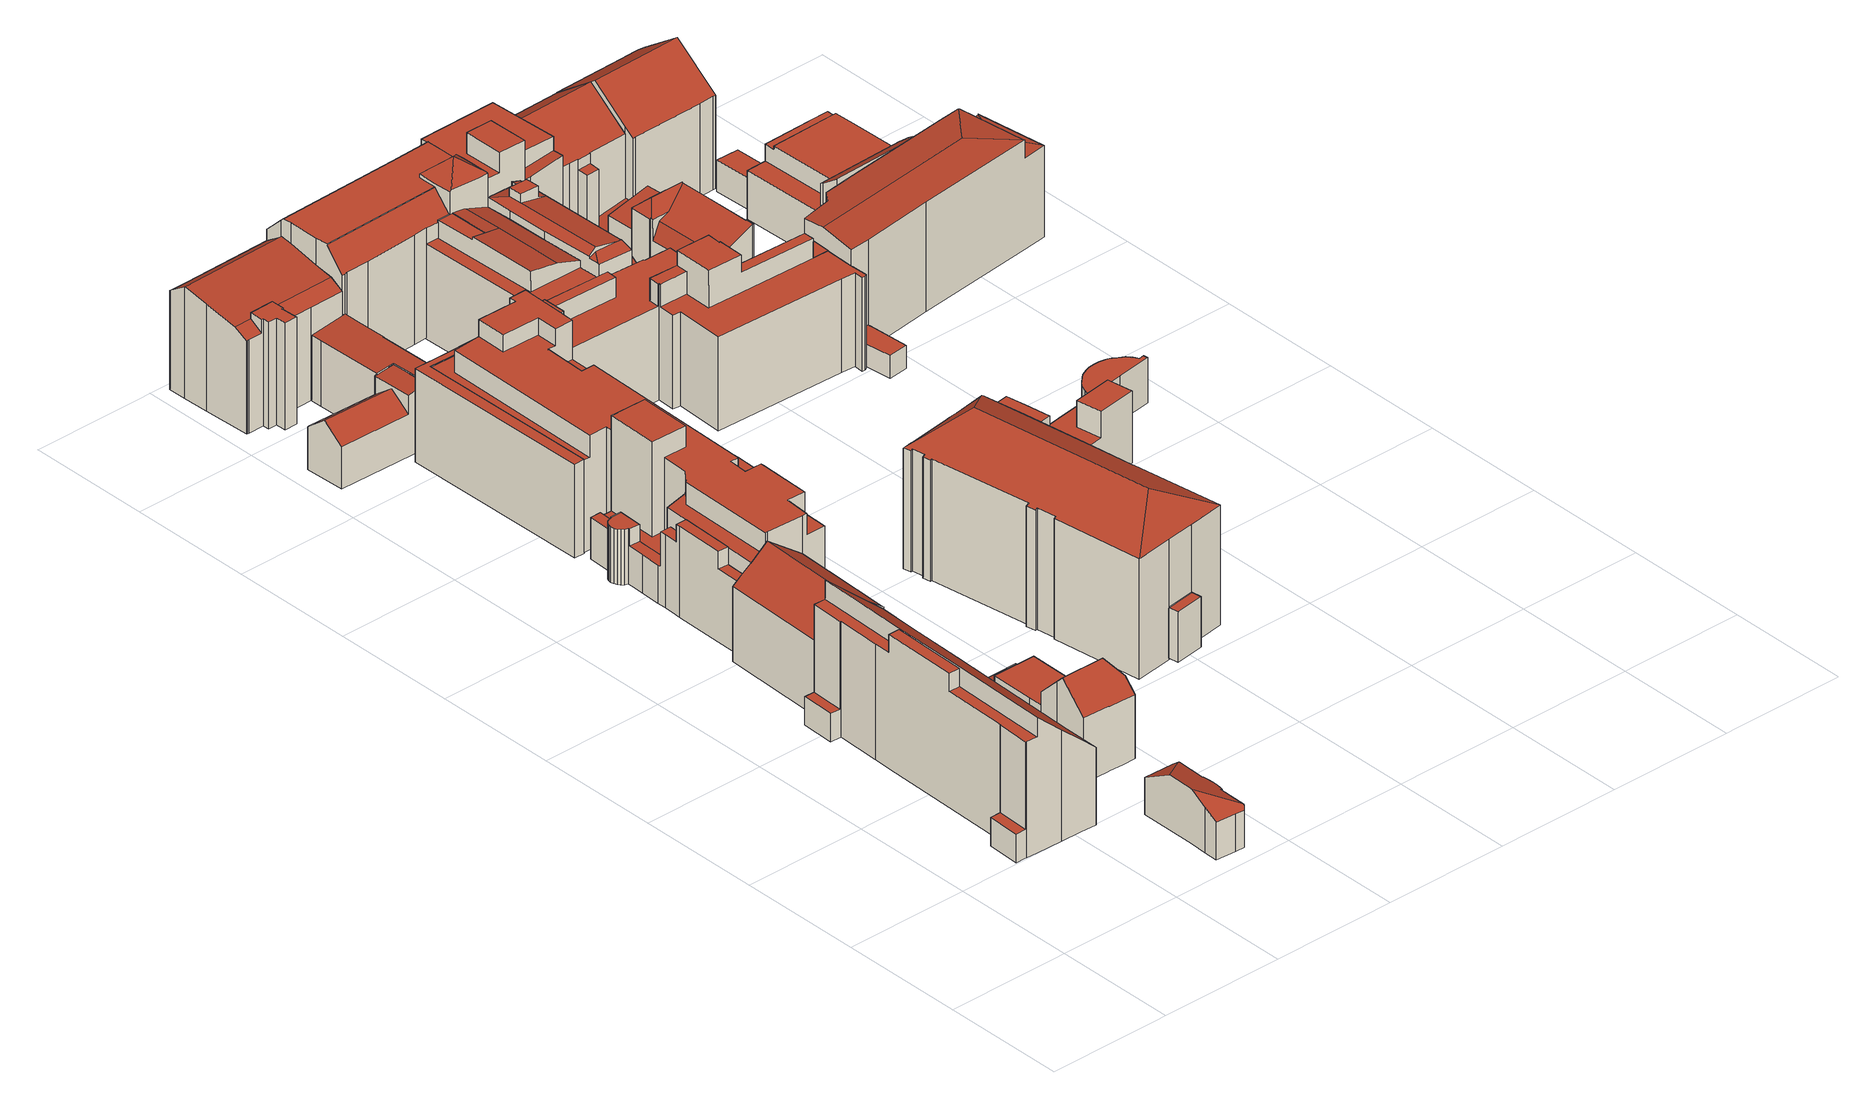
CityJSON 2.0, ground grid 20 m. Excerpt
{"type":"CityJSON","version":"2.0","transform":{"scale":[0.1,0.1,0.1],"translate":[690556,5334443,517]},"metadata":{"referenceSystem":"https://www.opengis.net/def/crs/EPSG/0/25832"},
"CityObjects":{
"building1":{"type":"Building","attributes":{"Gemeindeschluessel":"09162000","HoeheDach":"540.338","HoeheGrund":"518.788","Methode":"2000","NiedrigsteTraufeDesGebaeudes":"523.300","Geometrietyp2DReferenz":"3000","function":"31001_9998","roofType":"2100","measuredHeight":21.55,"storeysAboveGround":4},"geometry":[{"type":"MultiSurface","lod":"2","boundaries":[[[0,1,2,3,4,5,6,7,8,9,10,11,12,13]],[[14,15,16,17]],[[18,19,20,21,22,23,24,25,26,27,28,29,30,31,32,33,34,35,36,37,38,39,14,17,40,41,42,43,44]],[[27,26,45,46,47,48,28]],[[47,49,50,48]],[[49,51,52,31,30,29,50]],[[47,46,51,49]],[[53,54,55,38,37,36]],[[56,57,58,59,60,61,62,63,64,5,4,3,2,1,0]],[[65,66,67,41,40,17,16]],[[68,69,9,8]],[[45,13,12,11,70,71,72,52,51,46]],[[52,72,71,70,73,69,68,53,36,35,34,33,32,31]],[[11,10,73,70]],[[74,75,66,65]],[[43,64,63,44]],[[25,24,56,0,13,45,26]],[[22,21,20,19,18,44,63,62,61,60,59,58]],[[10,9,69,73]],[[8,7,6,67,66,75,55,54,53,68]],[[39,38,55,75,74,15,14]],[[6,5,64,43,42,41,67]],[[28,48,50,29]],[[74,65,16,15]],[[23,22,58,57,56,24]]],"semantics":{"surfaces":[{"type":"WallSurface"},{"type":"GroundSurface"},{"type":"RoofSurface"}],"values":[0,0,1,0,2,0,0,0,2,0,0,2,0,0,0,0,0,0,2,2,0,0,0,2,0]}}]},
"building2":{"type":"Building","attributes":{"Gemeindeschluessel":"09162000","HoeheDach":"528.081","HoeheGrund":"519.400","Methode":"2000","NiedrigsteTraufeDesGebaeudes":"525.327","Geometrietyp2DReferenz":"3000","function":"31001_9998","roofType":"2100","measuredHeight":8.68,"storeysAboveGround":1},"geometry":[{"type":"MultiSurface","lod":"2","boundaries":[[[76,77,78,79]],[[80,81,82,83]],[[84,85,81,80]],[[83,82,86,87]],[[85,84,88,89,90,91]],[[92,93,94,89,88,84,80,83,87,95,96,97,98,99,100,101,102,103,104,105]],[[102,106,107,103]],[[104,108,109,105]],[[87,86,110,95]],[[82,81,85,91,111,110,86]],[[76,112,101,100,99,77]],[[92,113,114,93]],[[91,90,115,114,113,109,108,107,106,112,76,79,111]],[[101,112,106,102]],[[98,78,77,99]],[[93,114,115,94]],[[103,107,108,104]],[[105,109,113,92]],[[94,115,90,89]],[[110,111,79,78,98,97,96,95]]],"semantics":{"surfaces":[{"type":"RoofSurface"},{"type":"WallSurface"},{"type":"GroundSurface"}],"values":[0,1,1,1,1,2,1,1,1,0,1,1,0,1,1,1,1,1,1,1]}}]},
"building3":{"type":"Building","attributes":{"Gemeindeschluessel":"09162000","HoeheDach":"536.027","HoeheGrund":"519.489","Methode":"1000","NiedrigsteTraufeDesGebaeudes":"531.376","Geometrietyp2DReferenz":"3000","function":"31001_9998","roofType":"3100","measuredHeight":16.54,"storeysAboveGround":3},"geometry":[{"type":"MultiSurface","lod":"2","boundaries":[[[116,117,118,119]],[[120,121,122,123]],[[124,125,126,127]],[[128,129,130,131]],[[119,118,129,128]],[[131,130,125,124]],[[132,118,117,133,122,121,134]],[[135,133,117,116]],[[127,126,132,134,136]],[[123,122,133,135]],[[116,119,128,131,124,127,136,120,123,135]],[[126,125,130,129,118,132]],[[136,134,121,120]]],"semantics":{"surfaces":[{"type":"WallSurface"},{"type":"RoofSurface"},{"type":"GroundSurface"}],"values":[0,0,0,0,0,0,1,0,0,0,2,1,0]}}]},
"building4":{"type":"Building","attributes":{"Gemeindeschluessel":"09162000","HoeheDach":"532.730","HoeheGrund":"518.117","Methode":"2000","NiedrigsteTraufeDesGebaeudes":"528.236","Geometrietyp2DReferenz":"3000","function":"31001_9998","roofType":"3300","measuredHeight":14.61,"storeysAboveGround":2},"geometry":[{"type":"MultiSurface","lod":"2","boundaries":[[[137,138,139,140,141,142,143,144,145]],[[146,147,148,149]],[[150,151,152,139,138,153,154,155,156,157]],[[155,154,153,138,137,145,158,159,160,156]],[[158,144,143,161,162,163,148,147,159]],[[164,161,143,142]],[[156,160,159,147,146,165,166,157]],[[163,162,161,164,167,168,149,148]],[[145,144,158]],[[141,140,139,152,151,150,157,166,165,146,149,168,167,164,142]]],"semantics":{"surfaces":[{"type":"WallSurface"},{"type":"RoofSurface"},{"type":"GroundSurface"}],"values":[0,0,0,1,1,0,0,0,1,2]}}]},
"building5":{"type":"Building","attributes":{"Gemeindeschluessel":"09162000","HoeheDach":"533.961","HoeheGrund":"519.580","Methode":"2000","NiedrigsteTraufeDesGebaeudes":"525.670","Geometrietyp2DReferenz":"3000","function":"31001_1000","roofType":"1000","measuredHeight":14.38},"geometry":[{"type":"MultiSurface","lod":"2","boundaries":[[[169,170,171,172,173,174]],[[175,176,177,178]],[[179,180,181,182]],[[183,184,185,186,187,188,189,179,182,190,191,192,193,194,195,196,197,198,175,178,199,200,201,202,203,204,205,206,207,208,209,210,211,212,213]],[[214,215,216,217,218,219,220,221]],[[178,177,222,199]],[[223,224,221,220,195,194,193]],[[207,225,226,208]],[[227,228,224,223,229]],[[212,172,171,213]],[[230,231,225,207,206,205]],[[232,233,174,173,172,212,211,210,209]],[[202,234,235,203]],[[208,226,232,209]],[[204,236,230,205]],[[219,218,217,237,176,175,198,197,196]],[[201,238,234,202]],[[200,199,222,239,238,201]],[[203,235,236,204]],[[216,240,237,217]],[[181,241,242,243,191,190,182]],[[244,180,179,189,188,187,186,185,184,183,213,171,170,169,245,240,216,215,214,228,227,246,247]],[[180,244,241,181]],[[243,248,229,223,193,192,191]],[[244,247,242,241]],[[247,246,248,243,242]],[[174,233,245,169]],[[229,248,246,227]],[[221,224,228,214]],[[195,220,219,196]],[[234,238,239,222,177,176,237,240,245,233,232,226,225,231,230,236,235]]],"semantics":{"surfaces":[{"type":"RoofSurface"},{"type":"WallSurface"},{"type":"GroundSurface"}],"values":[0,1,1,2,0,1,1,1,0,1,1,1,1,1,1,1,1,1,1,1,1,1,0,1,1,0,1,1,1,1,0]}}]},
"building6":{"type":"Building","attributes":{"Gemeindeschluessel":"09162000","HoeheDach":"526.200","HoeheGrund":"518.159","Methode":"2000","NiedrigsteTraufeDesGebaeudes":"523.134","Geometrietyp2DReferenz":"3000","function":"31001_9998","roofType":"1000","measuredHeight":8.04,"storeysAboveGround":1},"geometry":[{"type":"MultiSurface","lod":"2","boundaries":[[[249,250,251,252,253,254]],[[255,256,250,249]],[[254,253,257,258]],[[259,260,252,251]],[[261,262,255,249,254,258]],[[253,252,260,263,257]],[[258,257,263,261]],[[261,263,260,259,264,262]],[[251,250,256,264,259]],[[262,264,256,255]]],"semantics":{"surfaces":[{"type":"WallSurface"},{"type":"GroundSurface"},{"type":"RoofSurface"}],"values":[0,0,0,0,1,2,0,0,2,0]}}]},
"building7":{"type":"Building","attributes":{"Gemeindeschluessel":"09162000","HoeheDach":"523.419","HoeheGrund":"519.350","Methode":"1000","NiedrigsteTraufeDesGebaeudes":"523.419","Geometrietyp2DReferenz":"3000","function":"31001_2000","roofType":"1000","measuredHeight":4.07},"geometry":[{"type":"MultiSurface","lod":"2","boundaries":[[[265,266,267,268]],[[269,270,271,272,273,274]],[[273,275,266,265,276,274]],[[272,271,277,267,266,275,273]],[[278,277,271,270]],[[270,269,274,276,265,268,278]],[[268,267,277,278]]],"semantics":{"surfaces":[{"type":"WallSurface"},{"type":"RoofSurface"},{"type":"GroundSurface"}],"values":[0,0,0,1,0,2,0]}}]},
"building8":{"type":"Building","attributes":{"Gemeindeschluessel":"09162000","HoeheDach":"529.593","HoeheGrund":"519.449","Methode":"2000","NiedrigsteTraufeDesGebaeudes":"526.119","Geometrietyp2DReferenz":"3000","function":"31001_9998","roofType":"3100","measuredHeight":10.14,"storeysAboveGround":2},"geometry":[{"type":"MultiSurface","lod":"2","boundaries":[[[279,280,281,282,283,284]],[[285,286,287,288]],[[289,290,280,279,291,292,293]],[[279,284,294,291]],[[295,283,282,287,286]],[[290,296,281,280]],[[292,297,298,293]],[[295,298,297,294,284,283]],[[288,296,290,289,285]],[[291,294,297,292]],[[285,289,293,298,295,286]],[[288,287,282,281,296]]],"semantics":{"surfaces":[{"type":"WallSurface"},{"type":"RoofSurface"},{"type":"GroundSurface"}],"values":[0,1,2,0,0,0,0,1,0,0,0,1]}}]},
"building9":{"type":"Building","attributes":{"Gemeindeschluessel":"09162000","HoeheDach":"540.837","HoeheGrund":"519.178","Methode":"2000","NiedrigsteTraufeDesGebaeudes":"525.680","Geometrietyp2DReferenz":"3000","function":"31001_1000","roofType":"1000","measuredHeight":21.66,"storeysAboveGround":6},"geometry":[{"type":"MultiSurface","lod":"2","boundaries":[[[299,300,301,302,303,304]],[[305,306,307,308,309,310,311,312,313,314,315,316,317,318,319,320,321,322,323,324]],[[323,325,326,324]],[[311,310,327,328,329,330]],[[331,332,333,334]],[[312,311,330,335,336,337]],[[315,314,338,332,331,339]],[[305,340,341,306]],[[342,343,344,345,346,347]],[[340,305,324,326]],[[313,348,338,314]],[[334,333,349,350]],[[317,316,351,352,353,354]],[[313,312,337,355,356,348]],[[357,350,349,303,302]],[[358,359,360,361]],[[362,363,364,365]],[[346,345,366,367]],[[368,369,350,357]],[[299,370,354,353,300]],[[308,371,372,309]],[[361,360,373,374]],[[375,376,377,378,328,327,372,371,379,341,340,326,325,380]],[[366,345,344,381,373,360,359,382,383]],[[357,302,301,352,351,368]],[[307,379,371,308]],[[384,385,386,387,375,380]],[[336,335,388,389]],[[389,388,356,355]],[[390,391,382,359,358]],[[392,370,299,304]],[[393,321,320,394]],[[342,347,386,385]],[[393,394,395,362,365,390,358,361,374]],[[301,300,353,352]],[[384,343,342,385]],[[396,354,370,392]],[[397,387,386,347,346,367,398,391,364,363,399,396,392,304,303,349,333,332,338,348,356,388,335,330,329,400,401]],[[375,387,397,376]],[[309,372,327,310]],[[322,321,393,374,373,381]],[[377,401,400,378]],[[365,364,391,390]],[[376,397,401,377]],[[323,322,381,344,343,384,380,325]],[[398,383,382,391]],[[394,320,319,395]],[[331,334,350,369,339]],[[367,366,383,398]],[[316,315,339,369,368,351]],[[318,317,354,396,399]],[[306,341,379,307]],[[319,318,399,363,362,395]],[[378,400,329,328]],[[337,336,389,355]]],"semantics":{"surfaces":[{"type":"WallSurface"},{"type":"GroundSurface"},{"type":"RoofSurface"}],"values":[0,1,0,0,0,0,0,0,0,0,0,0,0,0,0,0,0,0,0,2,0,0,2,2,2,0,0,0,0,0,0,0,0,2,0,2,0,2,0,0,0,0,0,0,0,0,0,2,0,0,0,0,0,0,2]}}]},
"building10":{"type":"Building","attributes":{"Gemeindeschluessel":"09162000","HoeheDach":"536.870","HoeheGrund":"519.133","Methode":"2000","NiedrigsteTraufeDesGebaeudes":"533.856","Geometrietyp2DReferenz":"3000","function":"31001_9998","roofType":"3100","measuredHeight":17.74,"storeysAboveGround":4},"geometry":[{"type":"MultiSurface","lod":"2","boundaries":[[[402,403,404,405]],[[406,407,408,409,410]],[[411,412,413,414]],[[415,416,417,418]],[[419,420,412,411]],[[421,422,423,417,424,425]],[[415,418,426,427,428,429,413,412,420,430,431,432]],[[433,434,402,405]],[[435,436,437,438,439]],[[440,430,420,419]],[[423,426,418,417]],[[410,441,442,443,406]],[[444,442,441,445,432,431]],[[444,440,419,411,414,446,447,448,449,450,451,452,436,435,433,405,404,453,454,455,407,406,443,442]],[[435,439,434,433]],[[449,422,421,450]],[[414,413,429,446]],[[403,456,453,404]],[[453,456,457,454]],[[416,409,408,458,459,438,437,424,417]],[[449,448,427,426,423,422]],[[436,452,425,424,437]],[[455,458,408,407]],[[410,409,416,445,441]],[[446,429,428,447]],[[444,431,430,440]],[[427,448,447,428]],[[455,454,457,459,458]],[[459,457,456,403,402,434,439,438]],[[421,425,452,451,450]],[[416,415,432,445]]],"semantics":{"surfaces":[{"type":"WallSurface"},{"type":"RoofSurface"},{"type":"GroundSurface"}],"values":[0,0,0,0,0,1,1,0,0,0,0,0,0,2,0,0,0,0,0,1,0,0,0,1,0,0,0,0,1,0,0]}}]},
"building11":{"type":"Building","attributes":{"Gemeindeschluessel":"09162000","HoeheDach":"530.102","HoeheGrund":"519.150","Methode":"2000","NiedrigsteTraufeDesGebaeudes":"529.457","Geometrietyp2DReferenz":"3000","function":"31001_9998","roofType":"9999","measuredHeight":10.95,"storeysAboveGround":3},"geometry":[{"type":"MultiSurface","lod":"2","boundaries":[[[460,461,462,463]],[[464,465,466,467]],[[406,468,469,470]],[[471,472,473,474,475,476]],[[477,468,406,443,442,478]],[[474,473,465,464]],[[467,466,478,442]],[[479,480,463,462,481,482]],[[473,472,471,483,482,481,462,461,484,469,468,477,478,466,465]],[[485,460,463,480,479,486,476,475,474,464,467,442,443,406,470]],[[486,483,471,476]],[[485,484,461,460]],[[479,482,483,486]],[[470,469,484,485]]],"semantics":{"surfaces":[{"type":"WallSurface"},{"type":"RoofSurface"},{"type":"GroundSurface"}],"values":[0,0,0,0,0,0,0,0,1,2,0,0,0,0]}}]},
"building12":{"type":"Building","attributes":{"Gemeindeschluessel":"09162000","HoeheDach":"527.520","HoeheGrund":"519.510","Methode":"1000","NiedrigsteTraufeDesGebaeudes":"527.520","Geometrietyp2DReferenz":"3000","function":"31001_9998","roofType":"1000","measuredHeight":8.01},"geometry":[{"type":"MultiSurface","lod":"2","boundaries":[[[487,488,489,490]],[[491,492,493,494]],[[490,489,492,491]],[[490,491,494,487]],[[494,493,488,487]],[[488,493,492,489]]],"semantics":{"surfaces":[{"type":"WallSurface"},{"type":"GroundSurface"},{"type":"RoofSurface"}],"values":[0,0,0,1,0,2]}}]},
"building13":{"type":"Building","attributes":{"Gemeindeschluessel":"09162000","HoeheDach":"542.870","HoeheGrund":"519.160","Methode":"2000","NiedrigsteTraufeDesGebaeudes":"538.262","Geometrietyp2DReferenz":"3000","function":"31001_9998","roofType":"3200","measuredHeight":23.71,"storeysAboveGround":4},"geometry":[{"type":"MultiSurface","lod":"2","boundaries":[[[495,496,497,498]],[[499,500,501,502,503]],[[504,505,506,507]],[[508,509,510,511]],[[511,510,496,495]],[[502,501,512,497,496,510,509,513,514]],[[515,516,517,518]],[[519,520,521,522]],[[523,524,525,499,503,526]],[[527,528,529,530]],[[531,532,533,534]],[[535,536,537,538]],[[539,512,501,540]],[[530,529,516,515]],[[541,525,524,523,531,534,542,543,519,522,527,530,515,518,544,545,546,547,535,538,504,507,548,549,550,508,511,495,498,539,540]],[[543,551,520,519]],[[542,552,551,543]],[[522,521,528,527]],[[553,514,513,554,555,506,505,537,536,556]],[[541,540,501,500]],[[544,557,558,545]],[[518,517,557,544]],[[523,526,532,531]],[[507,506,555,548]],[[546,545,558,553,556,547]],[[554,513,509,508,550,549]],[[547,556,536,535]],[[541,500,499,525]],[[534,533,552,542]],[[538,537,505,504]],[[548,555,554,549]],[[558,557,517,516,529,528,521,520,551,552,533,532,526,503,502,514,553]],[[498,497,512,539]]],"semantics":{"surfaces":[{"type":"WallSurface"},{"type":"RoofSurface"},{"type":"GroundSurface"}],"values":[0,1,0,0,0,1,0,0,0,0,0,0,0,0,2,0,0,0,1,0,0,0,0,0,0,0,0,0,0,0,0,1,0]}}]},
"building14":{"type":"Building","attributes":{"Gemeindeschluessel":"09162000","HoeheDach":"540.018","HoeheGrund":"519.123","Methode":"2000","NiedrigsteTraufeDesGebaeudes":"533.950","Geometrietyp2DReferenz":"3000","function":"31001_1000","roofType":"1000","measuredHeight":20.89,"storeysAboveGround":5},"geometry":[{"type":"MultiSurface","lod":"2","boundaries":[[[559,560,561,562]],[[563,564,565,566]],[[567,568,563,566,569,570,571,572,573,574,575,576,577,578,579,580,581,582,583,584,585,561,560]],[[586,577,576,587]],[[588,589,590,591,592,593,594,595,596,597,598,599,600,559,562,601,602,603,604,605,606,607,608,586,587,609,610,611,612,613]],[[614,615,616,617]],[[618,619,620,621,622,623]],[[583,582,604,603]],[[590,624,625,591]],[[604,582,581,605]],[[605,581,580,606]],[[626,612,611,627]],[[628,629,630,588,613,631]],[[626,627,632,633,634,635,636,628,631]],[[637,638,570,569,639,640]],[[608,578,577,586]],[[566,565,639,569]],[[610,632,627,611]],[[607,579,578,608]],[[610,609,641,642,633,632]],[[635,615,614,636]],[[589,643,624,590]],[[596,595,644,645]],[[646,647,620,619,648,649]],[[612,626,631,613]],[[596,645,650,597]],[[598,597,650,651,647,646]],[[601,585,584,602]],[[618,623,652,642,641,653]],[[575,574,648,619,618,653]],[[637,654,655,638]],[[588,630,643,589]],[[634,616,615,635]],[[591,625,656,592]],[[621,620,647,651]],[[599,598,646,649,573,572]],[[562,561,585,601]],[[593,657,658,594]],[[602,584,583,603]],[[644,658,657,656,625,624,643,630,629,622,621,651,650,645]],[[652,617,616,634,633,642]],[[595,594,658,644]],[[641,609,587,576,575,653]],[[580,579,607,606]],[[639,565,564,640]],[[573,649,648,574]],[[567,560,559,600]],[[563,568,654,637,640,564]],[[592,656,657,593]],[[622,629,628,636,614,617,652,623]],[[571,655,654,568,567,600,599,572]],[[570,638,655,571]]],"semantics":{"surfaces":[{"type":"WallSurface"},{"type":"RoofSurface"},{"type":"GroundSurface"}],"values":[0,0,1,0,2,1,0,0,0,0,0,0,0,1,0,0,0,0,0,0,0,0,0,1,0,0,0,0,1,0,1,0,0,0,0,0,0,0,0,1,0,0,0,0,1,0,0,0,0,0,0,0]}}]},
"building15":{"type":"Building","attributes":{"Gemeindeschluessel":"09162000","HoeheDach":"543.220","HoeheGrund":"519.170","Methode":"2000","NiedrigsteTraufeDesGebaeudes":"536.430","Geometrietyp2DReferenz":"3000","function":"31001_9998","roofType":"1000","measuredHeight":24.05,"storeysAboveGround":6},"geometry":[{"type":"MultiSurface","lod":"2","boundaries":[[[659,660,661,662,663]],[[664,665,666,667]],[[668,669,670,671,672,673,674,675,676,677]],[[678,679,680,681]],[[682,683,684,671,670,685,686,687]],[[688,689,690,680,679,691,692,693,694]],[[675,674,695,696,697,698,699]],[[672,671,684,700,701,702,703]],[[704,705,702,701]],[[706,676,675,699]],[[707,687,686,660]],[[708,709,710,711,682,687,707]],[[694,693,677,676,706,712,713]],[[701,700,684,683,682,711,710,714,715,716,678,681,717,718,719,713,712,706,699,698,697,720,664,667,721,704]],[[722,703,702,705,723,666,665,724,696,695]],[[663,662,661,669,668,692,691]],[[716,715,714,710,709,725,659,663,691,679,678]],[[669,661,685,670]],[[697,696,724,720]],[[673,672,703,722,695,674]],[[692,668,677,693]],[[725,709,708,707,660,659]],[[718,689,688,719]],[[720,724,665,664]],[[681,680,690,717]],[[667,666,723,721]],[[717,690,689,718]],[[721,723,705,704]],[[660,686,685,661]],[[719,688,694,713]]],"semantics":{"surfaces":[{"type":"RoofSurface"},{"type":"WallSurface"},{"type":"GroundSurface"}],"values":[0,1,0,1,1,0,1,1,1,1,0,1,1,2,0,1,1,1,1,1,1,0,1,1,1,1,1,1,0,1]}}]},
"building16":{"type":"Building","attributes":{"Gemeindeschluessel":"09162000","HoeheDach":"537.455","HoeheGrund":"519.130","Methode":"2000","NiedrigsteTraufeDesGebaeudes":"534.230","Geometrietyp2DReferenz":"3000","function":"31001_9998","roofType":"1000","measuredHeight":18.32,"storeysAboveGround":4},"geometry":[{"type":"MultiSurface","lod":"2","boundaries":[[[726,727,728,729]],[[730,731,732,733]],[[734,735,736,737,738,739]],[[740,741,605,742]],[[736,735,743,744,745]],[[741,726,729,746,606,605]],[[740,742,747,748,734,739]],[[736,745,731,730,737]],[[731,745,744,749,732]],[[750,746,729,728]],[[750,728,727,749,744,743,751]],[[748,751,743,735,734]],[[606,746,750,751,748,747]],[[606,747,742,605]],[[741,740,739,738,733,732,749,727,726]],[[737,730,733,738]]],"semantics":{"surfaces":[{"type":"WallSurface"},{"type":"RoofSurface"},{"type":"GroundSurface"}],"values":[0,0,0,0,1,2,1,0,1,0,1,0,0,0,0,1]}}]},
"building17":{"type":"Building","attributes":{"Gemeindeschluessel":"09162000","HoeheDach":"539.190","HoeheGrund":"519.242","Methode":"2000","NiedrigsteTraufeDesGebaeudes":"531.940","Geometrietyp2DReferenz":"3000","function":"31001_1000","roofType":"3100","measuredHeight":19.95,"storeysAboveGround":4},"geometry":[{"type":"MultiSurface","lod":"2","boundaries":[[[752,753,754,755]],[[756,757,758,759]],[[760,761,762,710,763,753,752,764,756,759]],[[765,766,767]],[[768,769,766,765,770,771]],[[772,773,774,710,762]],[[775,776,777,778,763,710,774]],[[779,776,775]],[[780,781,782,783]],[[761,760,768,771,784,785,786]],[[772,786,785,787,788,789,773]],[[764,752,755,790]],[[788,791,792,781,780]],[[755,754,778,777,791,767,758,757,790]],[[768,760,759,758,793,769]],[[771,770,784]],[[775,774,773,789,794,779]],[[792,779,794,782,781]],[[786,772,762,761]],[[793,758,767]],[[788,787,765,767,791]],[[792,791,777,776,779]],[[770,765,787,785,784]],[[767,766,769,793]],[[764,790,757,756]],[[788,780,783,789]],[[753,763,778,754]],[[789,783,782,794]]],"semantics":{"surfaces":[{"type":"WallSurface"},{"type":"GroundSurface"},{"type":"RoofSurface"}],"values":[0,0,1,0,2,0,0,0,2,0,2,0,0,2,0,2,2,0,0,2,2,2,0,0,0,0,0,0]}}]},
"building18":{"type":"Building","attributes":{"Gemeindeschluessel":"09162000","HoeheDach":"535.470","HoeheGrund":"519.290","Methode":"2000","NiedrigsteTraufeDesGebaeudes":"526.547","Geometrietyp2DReferenz":"3000","function":"31001_9998","roofType":"1000","measuredHeight":16.18,"storeysAboveGround":1},"geometry":[{"type":"MultiSurface","lod":"2","boundaries":[[[795,796,797,798]],[[799,800,801,802,803,804,805]],[[806,807,808,809,810,811]],[[812,813,814,800,799]],[[815,805,804,816]],[[816,804,803,817]],[[818,819,820,821,822,823,824]],[[822,821,797,796]],[[823,822,796,795]],[[825,826,806,811]],[[827,828,829,830]],[[812,799,805,815]],[[801,800,814,831,832,802]],[[818,824,814,813]],[[830,829,826,825]],[[821,820,833,809,808,798,797]],[[831,814,824,823,795,798,808,807,806,826,829,828,832]],[[803,802,832,828,827,834,817]],[[819,818,813,812,815,816,817,834,827,830,825,811,810,809,833,820]]],"semantics":{"surfaces":[{"type":"WallSurface"},{"type":"RoofSurface"},{"type":"GroundSurface"}],"values":[0,1,0,0,0,0,0,1,0,0,0,0,0,0,0,0,1,0,2]}}]},
"building19":{"type":"Building","attributes":{"Gemeindeschluessel":"09162000","HoeheDach":"522.890","HoeheGrund":"519.390","Methode":"1000","NiedrigsteTraufeDesGebaeudes":"522.890","Geometrietyp2DReferenz":"3000","function":"31001_9998","roofType":"1000","measuredHeight":3.5,"storeysAboveGround":1},"geometry":[{"type":"MultiSurface","lod":"2","boundaries":[[[835,836,837,838]],[[839,840,835,838]],[[840,841,836,835]],[[838,837,842,839]],[[837,836,841,842]],[[839,842,841,840]]],"semantics":{"surfaces":[{"type":"WallSurface"},{"type":"GroundSurface"},{"type":"RoofSurface"}],"values":[0,1,0,0,2,0]}}]},
"building20":{"type":"Building","attributes":{"Gemeindeschluessel":"09162000","HoeheDach":"543.025","HoeheGrund":"519.228","Methode":"2000","NiedrigsteTraufeDesGebaeudes":"536.670","Geometrietyp2DReferenz":"3000","function":"31001_1000","roofType":"1000","measuredHeight":23.8,"storeysAboveGround":7},"geometry":[{"type":"MultiSurface","lod":"2","boundaries":[[[710,843,844,682]],[[845,846,847,848,849]],[[850,851,852,701]],[[763,710,682,684,701,852,846,845,853]],[[848,854,855,856,857,849]],[[858,859,860,861]],[[862,860,859,863]],[[863,859,858,864]],[[845,849,857,853]],[[856,763,853,857]],[[848,847,865,854]],[[710,763,856,855,861,860,862,843]],[[851,847,846,852]],[[858,861,855,854,865,864]],[[844,843,862,863,864,865,847,851,850,866]],[[844,866,684,682]],[[684,866,850,701]]],"semantics":{"surfaces":[{"type":"WallSurface"},{"type":"GroundSurface"},{"type":"RoofSurface"}],"values":[0,0,0,1,2,2,0,0,0,0,0,0,0,0,2,0,0]}}]},
"building21":{"type":"Building","attributes":{"Gemeindeschluessel":"09162000","HoeheDach":"523.044","HoeheGrund":"519.409","Methode":"1000","NiedrigsteTraufeDesGebaeudes":"523.044","Geometrietyp2DReferenz":"3000","function":"31001_1000","roofType":"1000","measuredHeight":3.63,"storeysAboveGround":1},"geometry":[{"type":"MultiSurface","lod":"2","boundaries":[[[867,868,869,870]],[[871,872,873,874,869,868,875]],[[876,875,868,867]],[[870,869,874,877]],[[877,874,873,878]],[[879,871,875,876]],[[876,867,870,877,878,880,879]],[[878,873,872,880]],[[880,872,871,879]]],"semantics":{"surfaces":[{"type":"WallSurface"},{"type":"RoofSurface"},{"type":"GroundSurface"}],"values":[0,1,0,0,0,0,2,0,0]}}]},
"building22":{"type":"Building","attributes":{"Gemeindeschluessel":"09162000","HoeheDach":"531.290","HoeheGrund":"519.468","Methode":"2000","NiedrigsteTraufeDesGebaeudes":"526.241","Geometrietyp2DReferenz":"3000","function":"31001_9998","roofType":"2100","measuredHeight":11.82,"storeysAboveGround":2},"geometry":[{"type":"MultiSurface","lod":"2","boundaries":[[[881,882,883,884,885,886,887]],[[888,886,885,889,890,891]],[[882,881,892,893,894,895,896,897,898,899,900]],[[885,884,901,889]],[[899,902,903,900]],[[904,896,895,905,891,890]],[[906,887,886,888,907]],[[902,899,898,897,908]],[[902,908,904,890,889,901,909,903]],[[883,909,901,884]],[[896,904,908,897]],[[882,900,903,909,883]],[[893,907,910,894]],[[893,892,906,907]],[[905,895,894,910]],[[881,887,906,892]],[[888,891,905,910,907]]],"semantics":{"surfaces":[{"type":"WallSurface"},{"type":"RoofSurface"},{"type":"GroundSurface"}],"values":[0,1,2,0,0,0,1,0,1,1,0,0,0,0,0,0,1]}}]},
"building23":{"type":"Building","attributes":{"Gemeindeschluessel":"09162000","HoeheDach":"526.620","HoeheGrund":"519.421","Methode":"2000","NiedrigsteTraufeDesGebaeudes":"526.620","Geometrietyp2DReferenz":"3000","function":"31001_9998","roofType":"1000","measuredHeight":7.2,"storeysAboveGround":1},"geometry":[{"type":"MultiSurface","lod":"2","boundaries":[[[911,912,913,914]],[[915,916,917,918]],[[919,920,921,922]],[[923,924,925,926]],[[927,928,920,919]],[[926,925,928,927]],[[929,930,931,932]],[[933,934,931,930]],[[935,936,937,938]],[[939,940,941,942]],[[943,944,945,946]],[[947,948,944,943]],[[949,950,912,911]],[[951,952,950,949]],[[932,931,934,921,920,928,925,924,913,912,950,952,941,940,917,916,937,936,953,945,944,948]],[[942,941,952,951]],[[947,929,932,948]],[[929,947,943,946,954,935,938,915,918,939,942,951,949,911,914,923,926,927,919,922,933,930]],[[933,922,921,934]],[[918,917,940,939]],[[938,937,916,915]],[[954,946,945,953]],[[954,953,936,935]],[[914,913,924,923]]],"semantics":{"surfaces":[{"type":"WallSurface"},{"type":"RoofSurface"},{"type":"GroundSurface"}],"values":[0,0,0,0,0,0,0,0,0,0,0,0,0,0,1,0,0,2,0,0,0,0,0,0]}}]},
"building24":{"type":"Building","attributes":{"Gemeindeschluessel":"09162000","HoeheDach":"539.090","HoeheGrund":"519.205","Methode":"2000","NiedrigsteTraufeDesGebaeudes":"532.397","Geometrietyp2DReferenz":"3000","function":"31001_1000","roofType":"3100","measuredHeight":19.89,"storeysAboveGround":4},"geometry":[{"type":"MultiSurface","lod":"2","boundaries":[[[955,956,957,958]],[[955,958,959,960,961,846,852,962,963,964,965,966,967]],[[966,965,968,969,970]],[[959,958,957,971,972,973]],[[961,974,975,846]],[[852,976,977,962]],[[959,973,978,960]],[[963,979,980,964]],[[981,982,972,971]],[[957,956,981,971]],[[976,983,969,968,980,979,977]],[[962,977,979,963]],[[955,967,984,982,981,956]],[[966,970,984,967]],[[964,980,968,965]],[[852,846,975,983,976]],[[960,978,974,961]],[[975,974,978,973,972,982,984,970,969,983]]],"semantics":{"surfaces":[{"type":"WallSurface"},{"type":"GroundSurface"},{"type":"RoofSurface"}],"values":[0,1,0,0,0,0,0,0,0,2,2,0,0,0,0,0,0,2]}}]},
"building25":{"type":"Building","attributes":{"Gemeindeschluessel":"09162000","HoeheDach":"527.542","HoeheGrund":"519.491","Methode":"1000","NiedrigsteTraufeDesGebaeudes":"525.973","Geometrietyp2DReferenz":"3000","function":"31001_9998","roofType":"2100","measuredHeight":8.05,"storeysAboveGround":2},"geometry":[{"type":"MultiSurface","lod":"2","boundaries":[[[985,894,986,987]],[[988,989,987,986]],[[895,990,989,988]],[[990,895,894,985]],[[990,985,987,989]],[[895,988,986,894]]],"semantics":{"surfaces":[{"type":"WallSurface"},{"type":"RoofSurface"},{"type":"GroundSurface"}],"values":[0,1,0,2,0,0]}}]},
"building26":{"type":"Building","attributes":{"Gemeindeschluessel":"09162000","HoeheDach":"523.952","HoeheGrund":"519.456","Methode":"1000","NiedrigsteTraufeDesGebaeudes":"523.003","Geometrietyp2DReferenz":"3000","function":"31001_9998","roofType":"1000","measuredHeight":4.5,"storeysAboveGround":1},"geometry":[{"type":"MultiSurface","lod":"2","boundaries":[[[991,992,993,994,995,996,997]],[[992,990,998,993]],[[996,995,999,1000]],[[985,990,992,991]],[[993,998,1001,994]],[[985,991,997,1002]],[[994,1001,999,995]],[[997,996,1000,1002]],[[985,1002,1000,999,1001,998,990]]],"semantics":{"surfaces":[{"type":"RoofSurface"},{"type":"WallSurface"},{"type":"GroundSurface"}],"values":[0,1,1,1,1,1,1,1,2]}}]},
"building27":{"type":"Building","attributes":{"Gemeindeschluessel":"09162000","HoeheDach":"523.129","HoeheGrund":"519.450","Methode":"1000","NiedrigsteTraufeDesGebaeudes":"523.129","Geometrietyp2DReferenz":"3000","function":"31001_9998","roofType":"1000","measuredHeight":3.68,"storeysAboveGround":1},"geometry":[{"type":"MultiSurface","lod":"2","boundaries":[[[1003,1004,1005,1006]],[[1006,1005,1007,1008]],[[1009,1010,1004,1003]],[[1007,1005,1004,1010,1011]],[[1008,1007,1011,1012]],[[1012,1011,1010,1009]],[[1012,1009,1003,1006,1008]]],"semantics":{"surfaces":[{"type":"WallSurface"},{"type":"RoofSurface"},{"type":"GroundSurface"}],"values":[0,0,0,1,0,0,2]}}]},
"building28":{"type":"Building","attributes":{"Gemeindeschluessel":"09162000","HoeheDach":"539.719","HoeheGrund":"519.264","Methode":"1000","NiedrigsteTraufeDesGebaeudes":"534.108","Geometrietyp2DReferenz":"3000","function":"31001_9998","roofType":"3100","measuredHeight":20.45,"storeysAboveGround":4},"geometry":[{"type":"MultiSurface","lod":"2","boundaries":[[[1013,1014,1015,1016,1017,1018,1019,1020]],[[1021,1022,1023,1024]],[[1025,1016,1015,1026]],[[1027,1017,1016,1025]],[[1020,1019,1023,1022,1028,1029,1030]],[[1031,1019,1018,1032]],[[1032,1018,1017,1027]],[[1026,1015,1014,1033]],[[1033,1014,1013,1034]],[[1035,1028,1022,1021]],[[1036,1029,1028,1035]],[[1037,1030,1029,1036]],[[1034,1037,1036,1035,1021,1024,1031,1032,1027,1025,1026,1033]],[[1034,1013,1020,1030,1037]],[[1024,1023,1019,1031]]],"semantics":{"surfaces":[{"type":"RoofSurface"},{"type":"WallSurface"},{"type":"GroundSurface"}],"values":[0,1,1,1,0,1,1,1,1,1,1,1,2,1,1]}}]},
"building29":{"type":"Building","attributes":{"Gemeindeschluessel":"09162000","HoeheDach":"537.228","HoeheGrund":"519.130","Methode":"2000","NiedrigsteTraufeDesGebaeudes":"533.590","Geometrietyp2DReferenz":"3000","function":"31001_9998","roofType":"3200","measuredHeight":18.1,"storeysAboveGround":5},"geometry":[{"type":"MultiSurface","lod":"2","boundaries":[[[1038,1039,1040,1041]],[[1042,1043,1044,1045]],[[1046,1047,1041,1040,1048,1049,1050,1051]],[[1052,1049,1048,1053,1054,1055]],[[1053,1056,1057,1054]],[[1058,1059,1060,1061,1062,1044,1043,1063,1064,1065,1066]],[[1048,1040,1056,1053]],[[1040,1039,1057,1056]],[[588,1067,1068,1069,1070,1071]],[[1045,1044,1062,1072]],[[1072,1062,1061,1073]],[[1071,1066,1065,1064,613,1074,1075,588]],[[613,1064,1063,1076]],[[1076,1063,1043,1042]],[[1046,1051,1069,1068]],[[1061,1060,1055,1054,1057,1039,1038,1077,1078,1079,1073]],[[1047,1046,1068,1067,588,1075,1074,613,1076,1042,1045,1072,1073,1079,1078,1077,1038,1041]],[[1070,1069,1051,1050,1059,1058,1066,1071]],[[1050,1049,1052,1055,1060,1059]]],"semantics":{"surfaces":[{"type":"WallSurface"},{"type":"RoofSurface"},{"type":"GroundSurface"}],"values":[0,0,0,0,1,1,1,1,0,0,0,0,0,0,0,0,2,1,1]}}]},
"building30":{"type":"Building","attributes":{"Gemeindeschluessel":"09162000","HoeheDach":"524.045","HoeheGrund":"519.044","Methode":"1000","NiedrigsteTraufeDesGebaeudes":"524.045","Geometrietyp2DReferenz":"3000","function":"31001_2000","roofType":"1000","measuredHeight":5},"geometry":[{"type":"MultiSurface","lod":"2","boundaries":[[[1080,1081,1082,1083]],[[1082,1084,1085,1083]],[[1086,1087,1085,1084]],[[1083,1085,1087,1080]],[[1081,1080,1087,1086]],[[1081,1086,1084,1082]]],"semantics":{"surfaces":[{"type":"GroundSurface"},{"type":"WallSurface"},{"type":"RoofSurface"}],"values":[0,1,2,1,1,1]}}]},
"building31":{"type":"Building","attributes":{"Gemeindeschluessel":"09162000","HoeheDach":"532.235","HoeheGrund":"519.570","Methode":"2000","NiedrigsteTraufeDesGebaeudes":"529.885","Geometrietyp2DReferenz":"3000","function":"31001_9998","roofType":"2100","measuredHeight":12.66,"storeysAboveGround":3},"geometry":[{"type":"MultiSurface","lod":"2","boundaries":[[[1088,1089,1090,1091]],[[1091,1090,1092,1093]],[[1094,1095,1096,1097]],[[1098,1099,1095,1094]],[[1100,1101,1089,1088]],[[1102,1103,1101,1100]],[[1097,1096,1103,1102]],[[1093,1092,1104,1105]],[[1098,1094,1097,1102,1100,1088,1091,1093,1105]],[[1104,1092,1090,1089,1101,1103,1096,1095,1099]],[[1105,1104,1099,1098]]],"semantics":{"surfaces":[{"type":"WallSurface"},{"type":"GroundSurface"},{"type":"RoofSurface"}],"values":[0,0,0,0,0,0,0,0,1,2,0]}}]},
"building32":{"type":"Building","attributes":{"Gemeindeschluessel":"09162000","HoeheDach":"528.277","HoeheGrund":"517.425","Methode":"2000","NiedrigsteTraufeDesGebaeudes":"525.079","Geometrietyp2DReferenz":"3000","function":"31001_9998","roofType":"1000","measuredHeight":10.85,"storeysAboveGround":2},"geometry":[{"type":"MultiSurface","lod":"2","boundaries":[[[1106,1107,1108,1109,1110,1111]],[[1106,1111,1112,1113]],[[1114,1115,1116,1117,1118]],[[1119,1120,1121,1112,1111,1110]],[[1122,1107,1106,1113,1123,1124,1125]],[[1108,1126,1127,1109]],[[1113,1112,1121,1123]],[[1108,1107,1122,1126]],[[1119,1118,1117,1120]],[[1127,1114,1118,1119,1110,1109]],[[1124,1123,1121,1120,1117,1116]],[[1124,1116,1115,1125]],[[1122,1125,1115,1114,1127,1126]]],"semantics":{"surfaces":[{"type":"WallSurface"},{"type":"RoofSurface"},{"type":"GroundSurface"}],"values":[0,0,1,1,2,1,0,0,0,0,0,0,0]}}]}
},
"vertices":[
[120,186,233],[122,244,233],[125,344,233],[128,467,233],[131,562,233],[133,617,233],[133,617,202],[131,562,202],[128,467,202],[128,467,231],[125,344,231],[125,344,202],[122,244,202],[120,186,202],[96,565,18],[96,565,63],[97,618,63],[97,618,18],[234,561,18],[231,466,18],[227,342,18],[224,242,18],[223,183,18],[196,184,18],[162,185,18],[120,186,18],[102,187,18],[101,187,18],[84,187,18],[86,240,18],[103,240,18],[104,240,18],[104,244,18],[106,310,18],[107,344,18],[110,467,18],[111,494,18],[113,563,18],[113,564,18],[112,564,18],[114,618,18],[115,618,18],[133,617,18],[179,617,18],[236,616,18],[102,187,202],[101,187,202],[101,187,63],[84,187,63],[103,240,63],[86,240,63],[103,240,202],[104,240,202],[111,494,202],[113,563,202],[113,564,202],[162,185,195],[196,184,165],[223,183,141],[224,242,141],[227,342,141],[231,466,141],[234,561,141],[236,616,141],[179,617,192],[114,618,63],[114,618,202],[115,618,202],[110,467,202],[110,467,231],[107,344,202],[106,310,202],[104,244,202],[107,344,231],[112,564,63],[112,564,202],
[336,145,86],[330,150,83],[281,152,83],[281,102,111],[326,5,24],[326,5,83],[311,6,83],[311,6,24],[331,11,24],[331,11,86],[278,8,84],[278,8,24],[331,12,24],[333,59,24],[333,59,86],[331,12,87],[340,74,24],[338,66,24],[335,59,24],[279,30,24],[280,57,24],[281,102,24],[281,152,24],[330,150,24],[336,145,24],[337,145,24],[335,98,24],[337,98,24],[339,89,24],[340,83,24],[335,98,86],[337,98,85],[339,89,84],[340,83,83],[279,30,96],[280,57,111],[337,145,86],[340,74,83],[338,66,84],[335,59,85],
[153,785,25],[153,785,168],[182,785,190],[182,785,25],[115,620,25],[115,620,144],[121,786,144],[121,786,25],[236,616,25],[236,616,144],[180,617,187],[180,617,25],[242,783,25],[242,783,144],[236,617,144],[236,617,25],[175,617,190],[136,786,155],[115,618,144],[136,786,25],[115,618,25],
[374,273,113],[374,273,112],[374,273,11],[374,293,11],[375,342,11],[376,360,11],[376,360,113],[375,342,133],[374,293,133],[285,329,11],[285,329,146],[286,361,113],[286,361,11],[328,274,11],[329,274,11],[352,273,11],[352,273,113],[329,274,113],[328,274,114],[284,275,115],[284,275,11],[356,317,157],[285,318,157],[285,317,157],[356,361,114],[331,361,113],[330,361,113],[356,361,11],[285,318,11],[285,317,11],[331,361,11],[330,361,11],
[161,1050,92],[162,1075,92],[162,1092,92],[145,1092,92],[144,1056,92],[143,1050,92],[142,1015,26],[142,1015,114],[137,1016,114],[137,1016,26],[153,785,26],[153,785,142],[136,786,142],[136,786,26],[162,1075,26],[161,1050,26],[160,1012,26],[159,988,26],[158,949,26],[157,917,26],[154,831,26],[137,832,26],[139,910,26],[139,917,26],[140,940,26],[140,949,26],[140,953,26],[141,986,26],[142,1008,26],[142,1013,26],[133,1019,26],[133,1020,26],[130,1023,26],[128,1028,26],[127,1033,26],[128,1038,26],[130,1042,26],[133,1045,26],[134,1046,26],[138,1048,26],[143,1049,26],[143,1050,26],[144,1056,26],[145,1092,26],[162,1092,26],[158,949,87],[159,988,87],[160,1012,87],[142,1013,87],[142,1008,87],[141,986,87],[140,953,87],[140,949,87],[133,1019,114],[140,940,142],[140,949,142],[134,1046,114],[138,1048,114],[157,917,142],[158,949,142],[139,917,142],[130,1042,114],[133,1045,114],[143,1049,114],[143,1050,114],[128,1028,114],[127,1033,114],[128,1038,114],[142,1013,114],[130,1023,114],[133,1020,114],[160,1012,114],[137,832,142],[137,832,170],[139,910,170],[154,831,142],[161,1050,114],[157,917,170],[154,831,170],[139,917,170],
[358,490,12],[358,490,62],[357,454,74],[357,454,92],[356,360,92],[356,360,12],[289,491,12],[289,491,61],[286,361,92],[286,361,12],[288,455,74],[288,455,92],[287,385,12],[289,460,12],[287,385,92],[289,460,72],
[242,783,24],[242,783,64],[282,782,64],[282,782,24],[238,617,24],[292,616,24],[292,616,64],[238,617,64],[236,617,64],[236,617,24],[238,682,64],[238,682,24],[293,782,64],[293,782,24],
[132,1500,24],[15,1503,24],[15,1503,92],[130,1500,92],[130,1500,122],[132,1500,123],[15,1438,91],[131,1436,92],[131,1468,117],[14,1471,117],[15,1438,24],[13,1503,24],[162,1499,24],[163,1468,24],[164,1436,24],[162,1499,126],[131,1436,122],[13,1503,92],[163,1468,126],[164,1436,126],
[238,1007,238],[179,1008,238],[179,1008,87],[200,1008,87],[200,1008,204],[238,1007,204],[307,990,22],[307,981,22],[306,950,22],[306,936,22],[295,936,22],[285,937,22],[285,907,22],[282,782,22],[242,783,22],[182,785,22],[153,785,22],[162,1091,22],[192,1091,22],[192,1113,22],[153,1113,22],[151,1414,22],[305,1410,22],[303,1321,22],[301,1229,22],[312,1229,22],[301,1229,170],[312,1229,170],[285,937,170],[285,911,170],[285,911,204],[285,907,204],[178,785,169],[178,785,204],[182,945,204],[182,945,169],[283,823,204],[283,823,170],[282,782,170],[182,785,204],[153,785,169],[307,990,170],[307,981,170],[260,1302,169],[302,1301,169],[302,1301,231],[272,1301,231],[272,1301,204],[260,1302,204],[242,783,204],[199,965,204],[199,965,169],[162,1091,87],[181,1091,87],[181,1091,238],[192,1091,238],[250,783,170],[250,783,204],[199,965,87],[277,1385,169],[277,1385,231],[277,1397,231],[277,1397,169],[162,1113,169],[162,1113,204],[166,1383,204],[166,1383,169],[273,1336,231],[273,1336,204],[158,956,87],[158,956,169],[240,1090,238],[306,936,170],[295,936,170],[305,1397,231],[305,1397,169],[279,1234,170],[272,942,170],[259,942,170],[257,911,170],[306,950,170],[301,1233,170],[303,1321,231],[212,1386,231],[211,1337,231],[301,1233,169],[258,1234,169],[258,1234,204],[279,1234,204],[253,823,204],[253,823,170],[212,1386,169],[212,1386,204],[240,1090,204],[305,1410,169],[151,1414,169],[153,1113,169],[192,1091,204],[272,942,204],[211,1337,204],[192,1113,204],[257,911,204],[259,942,204],
[12,1769,179],[38,1770,178],[38,1770,21],[12,1769,21],[186,1626,21],[185,1677,21],[185,1677,186],[186,1648,181],[186,1626,169],[78,1596,21],[78,1596,191],[57,1596,191],[57,1596,21],[79,1646,191],[79,1646,181],[40,1645,181],[40,1645,191],[77,1622,21],[77,1622,191],[15,1623,169],[16,1623,169],[40,1623,169],[12,1645,181],[13,1623,169],[40,1623,191],[42,1623,191],[43,1613,191],[57,1613,191],[76,1622,191],[76,1624,191],[79,1624,191],[9,1770,21],[9,1770,178],[9,1741,21],[10,1700,21],[10,1700,191],[9,1740,199],[9,1741,198],[76,1622,21],[130,1625,169],[130,1625,21],[150,1625,21],[76,1624,21],[79,1624,169],[57,1613,21],[43,1613,21],[42,1623,21],[16,1623,21],[15,1623,21],[14,1623,21],[13,1623,21],[184,1772,21],[184,1744,21],[185,1726,21],[184,1772,178],[184,1744,198],[185,1726,196],[184,1743,199],
[192,1551,21],[192,1551,131],[191,1551,131],[191,1551,21],[132,1499,21],[132,1499,125],[130,1606,125],[130,1606,21],[186,1626,131],[191,1626,131],[191,1626,21],[163,1468,128],[162,1498,128],[162,1499,128],[162,1499,21],[162,1498,21],[163,1468,21],[150,1625,127],[130,1625,125],[193,1435,21],[192,1499,21],[192,1499,131],[193,1435,131],[163,1436,128],[191,1605,131],[191,1605,21],[163,1436,21],
[556,389,25],[556,389,105],[554,405,105],[554,405,25],[601,412,25],[601,412,105],[603,396,105],[603,396,25],
[628,637,22],[628,637,214],[637,568,214],[637,568,22],[554,405,213],[601,412,213],[660,421,213],[570,462,259],[495,397,213],[532,812,22],[532,812,216],[531,815,213],[531,815,22],[602,822,22],[602,822,214],[612,752,214],[612,752,22],[639,567,213],[598,822,216],[528,760,259],[444,768,22],[444,768,214],[448,769,216],[448,769,22],[468,591,22],[468,591,213],[472,591,216],[472,591,22],[494,397,22],[495,397,22],[554,405,22],[494,397,213],[449,756,22],[449,756,215],[446,755,214],[446,755,22],[475,544,22],[475,544,213],[478,544,215],[478,544,22],[456,805,22],[456,805,213],[456,801,216],[456,801,22],[639,567,22],[660,421,22],[601,412,22],[474,576,22],[470,575,22],[445,790,22],[442,789,22],[440,801,22],[440,802,22],[546,817,22],[546,814,22],[598,822,22],[470,575,213],[474,576,215],[440,801,214],[546,814,216],[546,817,213],[440,802,213],[445,790,216],[442,789,214],
[151,1414,21],[151,1414,170],[153,1113,170],[153,1113,21],[444,1388,170],[444,1388,202],[443,1371,202],[443,1371,170],[305,1410,170],[305,1392,170],[335,1374,170],[335,1355,170],[304,1356,170],[303,1321,170],[470,1317,170],[471,1335,170],[573,1332,170],[573,1335,170],[575,1410,170],[530,1411,170],[530,1413,170],[455,1417,170],[345,1424,170],[324,1424,170],[188,1423,170],[133,1424,170],[136,1113,170],[575,1410,21],[573,1335,21],[724,1218,21],[724,1215,21],[725,1189,21],[721,1187,21],[716,1187,21],[717,1202,21],[694,1203,21],[480,1210,21],[483,1288,21],[470,1289,21],[471,1317,21],[303,1321,21],[305,1410,21],[136,1113,21],[133,1424,21],[188,1423,21],[324,1424,21],[345,1424,21],[455,1417,21],[530,1413,21],[530,1411,21],[572,1310,21],[698,1306,21],[714,1306,21],[722,1313,21],[727,1313,21],[698,1264,202],[698,1281,202],[574,1285,202],[573,1268,202],[518,1333,230],[518,1333,206],[518,1314,206],[518,1314,170],[517,1270,170],[517,1270,230],[725,1189,170],[721,1187,170],[722,1313,171],[714,1306,171],[725,1264,171],[725,1264,170],[724,1218,170],[727,1313,171],[698,1306,171],[574,1310,171],[574,1285,171],[698,1281,171],[698,1264,171],[335,1392,205],[335,1355,205],[335,1374,202],[335,1392,202],[572,1310,230],[574,1310,230],[724,1215,170],[480,1210,170],[483,1288,170],[471,1317,206],[471,1315,206],[471,1335,206],[470,1317,206],[470,1289,170],[471,1315,170],[573,1268,230],[573,1332,230],[305,1392,205],[304,1356,205],[716,1187,170],[717,1202,170],[694,1203,170],
[386,1632,237],[417,1661,262],[383,1691,235],[383,1661,235],[384,1632,235],[191,1773,22],[191,1773,196],[229,1774,196],[229,1774,22],[383,1661,229],[383,1691,229],[449,1692,229],[449,1730,229],[448,1746,229],[382,1744,229],[184,1739,229],[185,1726,229],[185,1677,229],[186,1656,229],[341,1632,22],[341,1632,197],[320,1631,196],[320,1631,22],[450,1679,22],[449,1692,22],[449,1730,22],[449,1692,235],[449,1692,236],[450,1679,236],[191,1626,194],[194,1626,195],[233,1627,195],[384,1632,195],[383,1661,228],[186,1656,228],[186,1626,194],[184,1739,230],[184,1744,225],[184,1744,22],[184,1739,22],[185,1726,22],[448,1746,22],[448,1760,22],[448,1760,216],[448,1746,230],[448,1780,22],[448,1780,196],[185,1677,22],[450,1632,236],[450,1632,235],[450,1631,235],[450,1631,22],[450,1632,22],[186,1656,22],[186,1626,22],[435,1631,22],[386,1632,22],[384,1632,22],[233,1627,22],[194,1626,22],[191,1626,22],[184,1772,22],[317,1777,22],[382,1744,230],[317,1777,195],[184,1772,196],[435,1631,235],
[450,1631,21],[450,1631,182],[451,1589,183],[451,1589,21],[388,1566,200],[388,1566,201],[387,1632,201],[387,1632,200],[366,1454,172],[366,1454,205],[364,1566,205],[364,1566,200],[362,1632,200],[362,1632,172],[341,1632,172],[341,1632,21],[345,1424,172],[413,1453,198],[411,1566,198],[410,1566,198],[452,1521,21],[455,1417,172],[454,1453,172],[409,1632,198],[452,1521,183],[454,1453,183],
[527,1485,22],[525,1590,22],[525,1590,151],[527,1485,151],[529,1417,22],[529,1417,150],[530,1413,149],[530,1413,22],[455,1417,22],[452,1521,22],[451,1589,22],[524,1628,22],[529,1420,22],[505,1434,201],[510,1434,201],[510,1434,200],[455,1417,194],[510,1414,194],[466,1436,201],[455,1419,195],[451,1589,197],[450,1630,198],[450,1631,197],[492,1630,197],[492,1630,204],[506,1629,200],[524,1628,152],[492,1611,204],[463,1580,222],[493,1579,222],[492,1601,222],[462,1602,222],[454,1436,195],[454,1436,198],[452,1521,197],[466,1436,208],[463,1580,208],[462,1602,208],[529,1420,152],[507,1578,200],[493,1579,204],[510,1414,149],[492,1601,208],
[763,817,95],[763,817,137],[826,826,137],[826,826,95],[612,752,185],[663,760,185],[657,802,185],[652,833,185],[632,830,185],[632,827,185],[602,822,185],[724,843,95],[758,848,95],[821,857,95],[821,857,23],[758,848,23],[724,843,23],[612,752,23],[663,760,23],[663,760,95],[602,822,23],[632,827,23],[632,830,23],[735,770,23],[769,775,23],[832,784,23],[832,784,137],[769,775,137],[769,775,95],[735,770,95],[725,840,23],[725,840,95],[654,833,23],[654,833,95],[655,830,95],[655,830,23],[657,802,95],[652,833,95],[826,826,23],[652,833,23],
[594,1413,24],[594,1413,59],[561,1412,59],[561,1412,24],[558,1476,24],[591,1476,24],[591,1476,59],[558,1476,59],
[450,1631,227],[450,1679,227],[583,1631,22],[582,1647,22],[582,1647,227],[582,1647,205],[583,1631,205],[448,1760,227],[577,1761,227],[577,1761,22],[583,1630,22],[513,1648,197],[514,1629,197],[524,1628,198],[583,1630,205],[513,1694,260],[470,1694,260],[471,1630,260],[514,1629,260],[471,1630,227],[470,1694,227],[513,1694,227],[513,1648,227],[449,1730,227],
[757,1221,24],[757,1221,60],[757,1218,60],[757,1218,24],[724,1215,60],[725,1189,60],[729,1147,60],[761,1150,60],[724,1218,60],[724,1218,24],[761,1150,24],[729,1147,24],[724,1215,24],[725,1189,24],
[648,1529,25],[651,1407,25],[651,1407,93],[648,1525,92],[648,1525,125],[648,1527,126],[648,1529,126],[666,1546,143],[678,1526,125],[720,1545,142],[720,1546,143],[647,1529,25],[647,1565,25],[648,1565,25],[720,1566,25],[722,1422,25],[723,1422,25],[723,1416,25],[723,1409,25],[722,1409,25],[661,1526,117],[723,1409,143],[722,1409,142],[722,1422,142],[720,1566,125],[647,1529,125],[647,1565,125],[723,1422,143],[663,1408,117],[648,1565,125],
[888,911,24],[888,911,96],[897,909,96],[897,909,24],[838,890,24],[838,890,96],[845,897,96],[845,897,24],[928,889,24],[928,889,96],[933,881,96],[933,881,24],[906,906,24],[906,906,96],[914,901,96],[914,901,24],[922,896,24],[922,896,96],[886,867,24],[942,875,24],[942,875,96],[886,867,96],[941,882,24],[941,882,96],[829,874,24],[829,874,96],[833,883,96],[833,883,24],[852,903,24],[852,903,96],[861,907,96],[861,907,24],[821,858,24],[821,858,96],[820,864,96],[820,864,24],[821,857,24],[821,857,96],[879,911,24],[879,911,96],[870,910,24],[870,910,96],[826,865,96],[826,865,24],
[647,1630,22],[647,1630,154],[626,1629,154],[626,1629,22],[626,1648,22],[612,1648,22],[586,1648,22],[576,1781,22],[582,1781,22],[608,1782,22],[712,1784,22],[713,1650,22],[648,1649,22],[712,1784,170],[712,1717,221],[713,1650,171],[626,1647,154],[626,1647,170],[626,1648,170],[586,1648,170],[582,1647,170],[577,1761,185],[576,1781,170],[612,1648,170],[582,1781,170],[608,1782,170],[648,1648,154],[648,1648,170],[579,1714,221],[648,1649,170],
[647,1611,25],[648,1565,90],[647,1611,90],[720,1566,105],[718,1612,105],[718,1612,25],
[647,1611,60],[718,1612,70],[718,1635,70],[713,1635,69],[713,1650,69],[648,1649,60],[647,1630,60],[718,1635,25],[713,1650,25],[648,1649,25],[713,1635,25],[647,1630,25],
[866,1403,25],[866,1403,61],[871,1351,61],[871,1351,25],[835,1347,61],[835,1347,25],[863,1426,25],[863,1426,61],[830,1387,61],[830,1387,25],
[713,1650,183],[713,1635,171],[718,1635,171],[834,1637,171],[858,1638,171],[863,1638,171],[862,1712,227],[713,1709,227],[861,1787,23],[861,1787,171],[861,1774,181],[861,1774,23],[834,1637,23],[718,1635,23],[858,1638,23],[854,1787,171],[830,1786,171],[712,1784,171],[862,1712,23],[863,1638,23],[713,1635,23],[713,1650,23],[854,1787,23],[830,1786,23],[712,1784,23],
[1095,1377,21],[1095,1377,166],[1109,1263,166],[1109,1263,21],[792,1342,21],[792,1342,195],[835,1347,195],[835,1347,21],[874,1236,21],[1070,1258,21],[1070,1258,166],[1070,1258,194],[1070,1258,195],[874,1236,195],[1064,1316,194],[1064,1316,173],[1057,1372,166],[1057,1372,194],[1066,1316,173],[1094,1376,166],[727,1276,202],[1005,1309,202],[1055,1372,195],[1027,1369,195],[871,1351,195],[777,1323,197],[727,1313,197],[726,1287,201],[726,1276,202],[734,1219,21],[757,1221,21],[757,1221,195],[734,1219,195],[724,1218,195],[871,1351,21],[1027,1369,21],[726,1287,21],[726,1276,21],[777,1323,21],[1094,1376,21],[1057,1372,21],[1055,1372,21],
[862,1635,20],[899,1634,20],[901,1578,20],[864,1577,20],[901,1578,70],[864,1577,70],[899,1634,70],[862,1635,70],
[1020,1432,26],[1020,1432,135],[1022,1410,150],[1022,1410,26],[868,1406,150],[868,1406,26],[868,1433,26],[868,1433,131],[867,1436,129],[867,1436,26],[863,1426,26],[863,1426,136],[1013,1437,26],[1013,1437,131],[1013,1440,26],[1013,1440,129],[866,1403,152],[866,1403,26],
[901,1578,4],[864,1577,4],[864,1577,81],[897,1578,81],[897,1578,108],[901,1578,108],[977,1580,108],[977,1580,4],[900,1437,113],[1013,1440,113],[1011,1537,113],[1010,1564,113],[897,1561,113],[897,1561,108],[1010,1564,108],[1010,1580,108],[868,1436,4],[1010,1580,4],[1011,1537,4],[1013,1440,4],[868,1436,81],[900,1437,81]
]}
